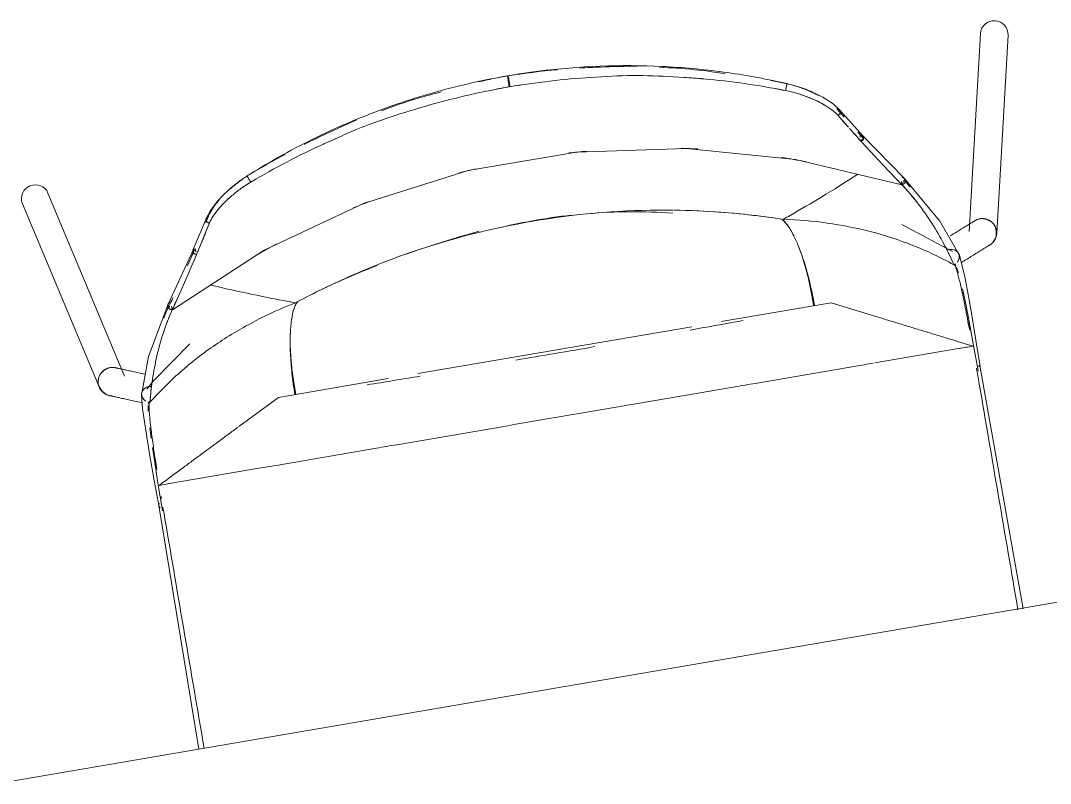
# Model space of a CAD drawing. Header units: millimetres. Extents: x 90978 to 295199, y -4084 to 97293.
# Drawn here: x 160456 to 161036, y 29618 to 30047 of the extents above; entities that cross this region are included whole.
import ezdxf

# ---------------------------------------------------------------- set-up
doc = ezdxf.new("R2010")
doc.units = ezdxf.units.MM
doc.header["$MEASUREMENT"] = 0
doc.layers.add('I-FURN', color=8, linetype='CONTINUOUS', lineweight=9)

msp = doc.modelspace()

# ---------------------------------------------------------------- linework, layer by layer
at = {"layer": 'I-FURN'}
for p, q in [((160996.43, 30040.05), (160990.03, 29928.56)), ((161005.6, 29927.67), (161012.01, 30039.16)), ((160730.34, 30016.08), (160730.32, 30016.19)), ((160730.39, 30015.78), (160730.34, 30016.08)), ((160730.48, 30015.29), (160730.39, 30015.78)), ((160730.78, 30016.27), (160730.79, 30016.16)), ((160730.79, 30016.16), (160730.85, 30015.85)), ((160730.85, 30015.85), (160730.93, 30015.37)), ((160730.59, 30014.65), (160730.48, 30015.29)), ((160730.71, 30013.91), (160730.59, 30014.65)), ((160730.85, 30013.12), (160730.71, 30013.91)), ((160730.99, 30012.33), (160730.85, 30013.12)), ((160730.93, 30015.37), (160731.04, 30014.73)), ((160731.11, 30011.59), (160730.99, 30012.33)), ((160731.04, 30014.73), (160731.16, 30013.99)), ((160731.22, 30010.95), (160731.11, 30011.59)), ((160731.16, 30013.99), (160731.3, 30013.2)), ((160731.31, 30010.46), (160731.22, 30010.95)), ((160731.3, 30013.2), (160731.43, 30012.4)), ((160731.36, 30010.16), (160731.31, 30010.46)), ((160731.38, 30010.05), (160731.36, 30010.16)), ((160731.43, 30012.4), (160731.56, 30011.66)), ((160731.56, 30011.66), (160731.67, 30011.03)), ((160731.67, 30011.03), (160731.75, 30010.54)), ((160731.75, 30010.54), (160731.8, 30010.23)), ((160887.13, 30009.4), (160887.23, 30009.88)), ((160887.23, 30009.88), (160887.33, 30010.36)), ((160887.33, 30010.36), (160887.42, 30010.81)), ((160887.42, 30010.81), (160887.5, 30011.2)), ((160887.5, 30011.2), (160887.56, 30011.51)), ((160887.56, 30011.51), (160887.61, 30011.72)), ((160887.61, 30011.72), (160887.63, 30011.82)), ((160892.93, 30010.41), (160898.11, 30008.64)), ((160886.81, 30007.9), (160886.83, 30008.01)), ((160886.83, 30008.01), (160886.88, 30008.24)), ((160886.88, 30008.24), (160886.95, 30008.55)), ((160886.95, 30008.55), (160887.03, 30008.95)), ((160887.03, 30008.95), (160887.13, 30009.4)), ((160898.11, 30008.64), (160903.16, 30006.52)), ((160903.16, 30006.52), (160907.75, 30004.17)), ((160907.75, 30004.17), (160913.56, 30000.39)), ((160913.56, 30000.39), (160917.48, 29996.71)), ((160915.59, 29997.78), (160919.68, 29993.2)), ((160920.61, 29989.09), (160916.21, 29994.07)), ((160917.37, 29996.84), (160930.4, 29982.33)), ((160929.56, 29979.1), (160925.32, 29983.81)), ((160927.64, 29984.36), (160928.97, 29982.9)), ((160928.78, 29983.1), (160928.87, 29981.62)), ((160928.97, 29982.9), (160930.56, 29981.17)), ((160929.97, 29982.78), (160929.62, 29982.99)), ((160930.24, 29982.48), (160929.97, 29982.78)), ((160930.11, 29982.65), (160953.55, 29958.56)), ((160930.43, 29982.11), (160930.24, 29982.48)), ((160930.34, 29980.85), (160930.48, 29981.27)), ((160930.51, 29981.7), (160930.43, 29982.11)), ((160830.96, 29975.42), (160769.23, 29973.29)), ((160892.36, 29969.23), (160830.96, 29975.42)), ((160928.98, 29979.74), (160929.4, 29979.89)), ((160929.4, 29979.89), (160929.78, 29980.14)), ((160941.63, 29965.96), (160929.56, 29979.1)), ((160929.78, 29980.14), (160930.1, 29980.47)), ((160930.1, 29980.47), (160930.34, 29980.85)), ((160769.23, 29973.29), (160708.34, 29962.87)), ((160952.3, 29954.83), (160892.36, 29969.23)), ((160952.3, 29954.83), (160941.63, 29965.96)), ((160583.87, 29959.84), (160583.93, 29959.75)), ((160583.93, 29959.75), (160584.04, 29959.57)), ((160584.04, 29959.57), (160584.2, 29959.29)), ((160584.2, 29959.29), (160584.41, 29958.95)), ((160584.41, 29958.95), (160584.64, 29958.56)), ((160584.64, 29958.56), (160584.9, 29958.14)), ((160584.9, 29958.14), (160585.15, 29957.72)), ((160708.34, 29962.87), (160649.42, 29944.35)), ((160952.28, 29954.96), (160953.82, 29958.22)), ((160953.55, 29958.55), (160973.64, 29934.54)), ((160953.82, 29958.22), (160954.05, 29957.8)), ((160954.05, 29957.8), (160954.17, 29957.34)), ((160575.04, 29953.36), (160570.99, 29949.67)), ((160579.35, 29956.75), (160575.04, 29953.36)), ((160585.15, 29957.72), (160585.39, 29957.33)), ((160585.39, 29957.33), (160585.6, 29956.98)), ((160585.6, 29956.98), (160585.77, 29956.71)), ((160585.77, 29956.71), (160585.89, 29956.51)), ((160952.04, 29956.75), (160952.28, 29954.96)), ((160952.04, 29956.75), (160952.28, 29954.96)), ((160952.09, 29956.72), (160952.28, 29954.96)), ((160952.28, 29954.96), (160952.09, 29956.72)), ((160952.75, 29955.07), (160952.28, 29954.96)), ((160953.19, 29955.28), (160952.75, 29955.07)), ((160953.57, 29955.58), (160953.19, 29955.28)), ((160954.08, 29956.39), (160953.88, 29955.95)), ((160954.18, 29956.86), (160954.08, 29956.39)), ((160954.17, 29957.34), (160954.18, 29956.86)), ((160514.99, 29847.27), (160471.87, 29950.28)), ((160570.99, 29949.67), (160567.44, 29945.93)), ((160457.48, 29944.26), (160500.6, 29841.25)), ((160563.22, 29940.44), (160560.75, 29935.66)), ((160567.44, 29945.93), (160563.22, 29940.44)), ((160649.42, 29944.35), (160593.57, 29918.1)), ((160560.77, 29935.73), (160553.45, 29918.04)), ((160560.72, 29935.59), (160560.68, 29935.2)), ((160560.68, 29935.2), (160560.74, 29934.81)), ((160562.18, 29937.33), (160560.72, 29933.75)), ((160560.88, 29935.94), (160560.72, 29935.59)), ((160560.74, 29934.81), (160560.92, 29934.43)), ((160561.14, 29936.23), (160560.88, 29935.94)), ((160561.48, 29936.45), (160561.14, 29936.23)), ((160561.88, 29936.57), (160561.48, 29936.45)), ((160993.21, 29934.62), (160993.1, 29934.55)), ((160993.18, 29934.6), (160993.27, 29934.66)), ((160993.29, 29934.67), (160993.21, 29934.62)), ((160993.27, 29934.66), (160993.33, 29934.69)), ((160993.34, 29934.7), (160993.29, 29934.67)), ((160993.33, 29934.69), (160993.36, 29934.71)), ((160993.36, 29934.71), (160993.34, 29934.7)), ((160993.36, 29934.71), (160993.64, 29934.88)), ((160993.36, 29934.71), (160993.36, 29934.71)), ((160993.64, 29934.88), (160993.92, 29935.03)), ((160993.92, 29935.03), (160994.21, 29935.17)), ((160994.21, 29935.17), (160994.5, 29935.3)), ((160994.5, 29935.3), (160994.8, 29935.41)), ((160994.8, 29935.41), (160995.1, 29935.52)), ((160995.1, 29935.52), (160995.41, 29935.61)), ((160995.41, 29935.61), (160995.72, 29935.69)), ((160995.72, 29935.69), (160996.03, 29935.76)), ((160996.03, 29935.76), (160996.34, 29935.81)), ((160996.34, 29935.81), (160996.66, 29935.86)), ((160996.66, 29935.86), (160996.98, 29935.89)), ((160996.98, 29935.89), (160997.3, 29935.9)), ((160997.3, 29935.9), (160997.62, 29935.91)), ((160997.62, 29935.91), (160997.94, 29935.9)), ((160997.94, 29935.9), (160998.26, 29935.88)), ((160998.26, 29935.88), (160998.58, 29935.84)), ((160998.58, 29935.84), (160998.89, 29935.8)), ((160998.89, 29935.8), (160999.21, 29935.74)), ((160999.21, 29935.74), (160999.52, 29935.67)), ((160999.52, 29935.67), (160999.83, 29935.58)), ((160999.83, 29935.58), (161000.13, 29935.49)), ((161000.13, 29935.49), (161000.43, 29935.38)), ((161000.43, 29935.38), (161000.73, 29935.26)), ((161000.73, 29935.26), (161001.02, 29935.12)), ((161001.02, 29935.12), (161001.31, 29934.98)), ((161001.31, 29934.98), (161001.59, 29934.82)), ((161001.59, 29934.82), (161001.86, 29934.66)), ((161001.86, 29934.66), (161002.13, 29934.48)), ((160555.21, 29915.04), (160562.82, 29933.59)), ((160560.92, 29934.43), (160561.2, 29934.1)), ((160561.2, 29934.1), (160561.55, 29933.84)), ((160561.55, 29933.84), (160561.96, 29933.66)), ((160561.96, 29933.66), (160562.4, 29933.58)), ((160562.4, 29933.58), (160562.84, 29933.6)), ((160980.69, 29917.4), (160952.31, 29932.66)), ((160973.64, 29934.54), (160984.16, 29916.3)), ((160983.88, 29928.85), (160983.17, 29928.42)), ((160984.56, 29929.28), (160983.88, 29928.85)), ((160985.23, 29929.69), (160984.56, 29929.28)), ((160985.87, 29930.09), (160985.23, 29929.69)), ((160986.5, 29930.47), (160985.87, 29930.09)), ((160987.1, 29930.85), (160986.5, 29930.47)), ((160987.68, 29931.21), (160987.1, 29930.85)), ((160988.24, 29931.55), (160987.68, 29931.21)), ((160988.77, 29931.88), (160988.24, 29931.55)), ((160989.28, 29932.19), (160988.77, 29931.88)), ((160989.76, 29932.49), (160989.28, 29932.19)), ((160990.21, 29932.77), (160989.76, 29932.49)), ((160990.63, 29933.03), (160990.21, 29932.77)), ((160991.03, 29933.27), (160990.63, 29933.03)), ((160991.4, 29933.5), (160991.03, 29933.27)), ((160991.73, 29933.71), (160991.4, 29933.5)), ((160992.04, 29933.9), (160991.73, 29933.71)), ((160992.31, 29934.07), (160992.04, 29933.9)), ((160992.56, 29934.22), (160992.31, 29934.07)), ((160992.77, 29934.35), (160992.56, 29934.22)), ((160992.95, 29934.46), (160992.77, 29934.35)), ((160993.1, 29934.55), (160992.95, 29934.46)), ((161002.13, 29934.48), (161002.39, 29934.29)), ((161002.39, 29934.29), (161002.64, 29934.1)), ((161002.64, 29934.1), (161002.88, 29933.89)), ((161002.88, 29933.89), (161003.12, 29933.67)), ((161003.12, 29933.67), (161003.34, 29933.44)), ((161003.34, 29933.44), (161003.56, 29933.21)), ((161003.56, 29933.21), (161003.76, 29932.96)), ((161003.76, 29932.96), (161003.96, 29932.71)), ((161003.96, 29932.71), (161004.15, 29932.45)), ((161004.15, 29932.45), (161004.33, 29932.19)), ((161004.33, 29932.19), (161004.37, 29932.11)), ((161004.37, 29932.11), (161004.53, 29931.84)), ((161004.53, 29931.84), (161004.69, 29931.56)), ((161004.69, 29931.56), (161004.83, 29931.27)), ((161004.83, 29931.27), (161004.95, 29930.97)), ((161004.95, 29930.97), (161005.07, 29930.68)), ((161005.07, 29930.68), (161005.18, 29930.37)), ((161005.18, 29930.37), (161005.27, 29930.07)), ((161005.27, 29930.07), (161005.35, 29929.76)), ((161005.35, 29929.76), (161005.42, 29929.45)), ((161005.42, 29929.45), (161005.47, 29929.13)), ((161005.47, 29929.13), (161005.51, 29928.81)), ((161005.51, 29928.81), (161005.54, 29928.49)), ((160980.21, 29926.59), (160979.43, 29926.11)), ((160980.97, 29927.06), (160980.21, 29926.59)), ((160981.72, 29927.52), (160980.97, 29927.06)), ((160982.45, 29927.97), (160981.72, 29927.52)), ((160983.17, 29928.42), (160982.45, 29927.97)), ((161003.95, 29923.09), (161003.75, 29922.84)), ((161004.14, 29923.35), (161003.95, 29923.09)), ((161004.32, 29923.61), (161004.14, 29923.35)), ((161004.48, 29923.89), (161004.32, 29923.61)), ((161004.64, 29924.17), (161004.48, 29923.89)), ((161004.78, 29924.45), (161004.64, 29924.17)), ((161004.91, 29924.74), (161004.78, 29924.45)), ((161005.03, 29925.04), (161004.91, 29924.74)), ((161005.14, 29925.34), (161005.03, 29925.04)), ((161005.24, 29925.65), (161005.14, 29925.34)), ((161005.32, 29925.96), (161005.24, 29925.65)), ((161005.4, 29926.27), (161005.32, 29925.96)), ((161005.46, 29926.58), (161005.4, 29926.27)), ((161005.5, 29926.9), (161005.46, 29926.58)), ((161005.54, 29927.22), (161005.5, 29926.9)), ((161005.54, 29928.49), (161005.56, 29928.18)), ((161005.56, 29927.54), (161005.54, 29927.22)), ((161005.56, 29928.18), (161005.57, 29927.86)), ((161005.57, 29927.86), (161005.56, 29927.54)), ((160553.51, 29918.2), (160539.41, 29887.68)), ((160593.57, 29918.1), (160541.84, 29884.58)), ((160554.5, 29918.82), (160550.61, 29909.75)), ((160553.33, 29917.44), (160553.38, 29917.85)), ((160553.38, 29917.85), (160553.54, 29918.22)), ((160553.44, 29917.99), (160553.39, 29917.59)), ((160553.6, 29918.37), (160553.44, 29917.99)), ((160553.54, 29918.22), (160553.8, 29918.54)), ((160553.86, 29918.68), (160553.6, 29918.37)), ((160554.55, 29918.93), (160555.02, 29917.27)), ((160555.08, 29917.45), (160554.61, 29919.07)), ((160977.56, 29918.06), (160979.03, 29918.55)), ((160979.03, 29918.55), (160980.52, 29918.6)), ((160980.52, 29918.6), (160981.89, 29918.25)), ((160981.89, 29918.25), (160983.03, 29917.58)), ((160983.03, 29917.58), (160983.5, 29917.16)), ((160995.14, 29917), (160995.73, 29917.37)), ((160995.73, 29917.37), (160996.3, 29917.72)), ((160996.3, 29917.72), (160996.85, 29918.06)), ((160996.85, 29918.06), (160997.37, 29918.38)), ((160997.37, 29918.38), (160997.87, 29918.69)), ((160997.87, 29918.69), (160998.34, 29918.98)), ((160998.34, 29918.98), (160998.78, 29919.25)), ((160998.78, 29919.25), (160999.19, 29919.51)), ((160999.19, 29919.51), (160999.58, 29919.75)), ((160999.58, 29919.75), (160999.93, 29919.97)), ((160999.93, 29919.97), (161000.26, 29920.17)), ((161000.26, 29920.17), (161000.55, 29920.35)), ((161000.55, 29920.35), (161000.82, 29920.51)), ((161000.82, 29920.51), (161001.05, 29920.66)), ((161001.05, 29920.66), (161001.25, 29920.78)), ((161001.25, 29920.78), (161001.42, 29920.88)), ((161001.42, 29920.88), (161001.55, 29920.97)), ((161001.55, 29920.97), (161001.66, 29921.03)), ((161001.62, 29921.01), (161001.59, 29920.99)), ((161001.7, 29921.06), (161001.62, 29921.01)), ((161001.66, 29921.03), (161001.73, 29921.08)), ((161001.75, 29921.09), (161001.7, 29921.06)), ((161001.73, 29921.08), (161001.76, 29921.1)), ((161001.77, 29921.1), (161001.75, 29921.09)), ((161001.76, 29921.1), (161001.77, 29921.1)), ((161001.84, 29921.15), (161001.77, 29921.1)), ((161002.11, 29921.32), (161001.84, 29921.15)), ((161002.37, 29921.51), (161002.11, 29921.32)), ((161002.62, 29921.71), (161002.37, 29921.51)), ((161002.87, 29921.92), (161002.62, 29921.71)), ((161003.1, 29922.13), (161002.87, 29921.92)), ((161003.33, 29922.36), (161003.1, 29922.13)), ((161003.55, 29922.59), (161003.33, 29922.36)), ((161003.75, 29922.84), (161003.55, 29922.59)), ((160548.19, 29898.63), (160555.21, 29915.04)), ((160553.56, 29916.64), (160553.39, 29917.03)), ((160553.45, 29917.17), (160553.62, 29916.78)), ((160553.83, 29916.29), (160553.56, 29916.64)), ((160553.62, 29916.78), (160553.89, 29916.43)), ((160554.18, 29916), (160553.83, 29916.29)), ((160553.89, 29916.43), (160554.24, 29916.14)), ((160554.59, 29915.8), (160554.18, 29916)), ((160554.24, 29916.14), (160554.65, 29915.94)), ((160555.03, 29915.7), (160554.59, 29915.8)), ((160554.65, 29915.94), (160555.09, 29915.84)), ((160555.48, 29915.69), (160555.03, 29915.7)), ((160555.09, 29915.84), (160555.54, 29915.83)), ((160983.5, 29917.16), (160983.9, 29916.69)), ((160983.86, 29916.81), (160984.37, 29915.77)), ((160983.9, 29916.69), (160984.43, 29915.79)), ((160984.5, 29913.47), (160984.11, 29912.35)), ((160984.43, 29915.79), (160986.59, 29907.89)), ((160984.58, 29914.63), (160984.5, 29913.47)), ((160985.76, 29911.21), (160986.56, 29911.7)), ((160986.56, 29911.7), (160987.35, 29912.19)), ((160987.35, 29912.19), (160988.13, 29912.67)), ((160988.13, 29912.67), (160988.9, 29913.15)), ((160988.9, 29913.15), (160989.66, 29913.62)), ((160989.66, 29913.62), (160990.4, 29914.08)), ((160990.4, 29914.08), (160991.13, 29914.53)), ((160991.13, 29914.53), (160991.85, 29914.97)), ((160991.85, 29914.97), (160992.54, 29915.4)), ((160992.54, 29915.4), (160993.22, 29915.82)), ((160993.22, 29915.82), (160993.88, 29916.23)), ((160993.88, 29916.23), (160994.52, 29916.62)), ((160994.52, 29916.62), (160995.14, 29917)), ((160981.99, 29910.15), (160982.57, 29909.45)), ((160983.04, 29908.51), (160984.07, 29905.55)), ((160986.59, 29907.89), (160987.6, 29903.05)), ((160987.6, 29903.05), (160989.67, 29892.16)), ((160541.84, 29884.58), (160548.19, 29898.63)), ((160986.35, 29896.47), (160987.98, 29888.71)), ((160541.83, 29890.35), (160541, 29888.62)), ((160850.66, 29877.94), (160912.46, 29888.51)), ((160912.46, 29888.51), (160938.97, 29880.4)), ((160987.98, 29888.71), (160990.22, 29877.1)), ((160989.67, 29892.16), (160991.34, 29882.75)), ((160539.42, 29887.68), (160528.45, 29858.35)), ((160539.2, 29886.81), (160539.27, 29887.28)), ((160539.23, 29886.33), (160539.2, 29886.81)), ((160539.38, 29885.87), (160539.23, 29886.33)), ((160539.27, 29887.28), (160540.5, 29886.03)), ((160539.63, 29885.46), (160539.38, 29885.87)), ((160539.97, 29885.12), (160539.63, 29885.46)), ((160540.38, 29884.87), (160539.97, 29885.12)), ((160540.84, 29884.71), (160540.38, 29884.87)), ((160541.33, 29884.66), (160540.84, 29884.71)), ((160541.81, 29884.72), (160541.33, 29884.66)), ((160541.81, 29884.72), (160541.4, 29886.44)), ((160541.4, 29886.44), (160541.81, 29884.71)), ((160541.81, 29884.71), (160541.44, 29886.49)), ((160541.81, 29884.71), (160541.44, 29886.49)), ((160991.34, 29882.75), (160993.88, 29867.57)), ((160989.44, 29877.85), (160990.43, 29873.05)), ((160990.22, 29877.1), (160992.54, 29864.47)), ((160756.96, 29861.9), (160833.99, 29875.08)), ((160551.66, 29865.5), (160530.98, 29844.41)), ((160993.88, 29867.57), (160996.3, 29852.61)), ((160679.93, 29848.72), (160756.96, 29861.9)), ((160985.01, 29862.92), (160937.03, 29854.71)), ((160992.54, 29864.47), (160994.9, 29851.29)), ((160528.45, 29858.35), (160524.6, 29837.65)), ((160500.91, 29847.66), (160501.05, 29847.94)), ((160501.05, 29847.94), (160501.21, 29848.22)), ((160501.21, 29848.22), (160501.38, 29848.49)), ((160501.38, 29848.49), (160501.56, 29848.76)), ((160501.56, 29848.76), (160501.75, 29849.01)), ((160501.75, 29849.01), (160501.95, 29849.26)), ((160501.95, 29849.26), (160502.16, 29849.51)), ((160502.16, 29849.51), (160502.38, 29849.74)), ((160502.38, 29849.74), (160502.6, 29849.96)), ((160502.6, 29849.96), (160502.84, 29850.18)), ((160502.84, 29850.18), (160503.09, 29850.38)), ((160503.09, 29850.38), (160503.34, 29850.58)), ((160503.34, 29850.58), (160503.6, 29850.76)), ((160503.6, 29850.76), (160503.87, 29850.94)), ((160503.87, 29850.94), (160504.14, 29851.1)), ((160504.14, 29851.1), (160504.43, 29851.25)), ((160504.43, 29851.25), (160504.71, 29851.4)), ((160504.71, 29851.4), (160505.01, 29851.52)), ((160505.01, 29851.52), (160505.3, 29851.64)), ((160505.3, 29851.64), (160505.61, 29851.75)), ((160505.61, 29851.75), (160505.91, 29851.84)), ((160505.91, 29851.84), (160506.22, 29851.92)), ((160506.22, 29851.92), (160506.53, 29851.99)), ((160506.53, 29851.99), (160506.85, 29852.05)), ((160506.85, 29852.05), (160507.17, 29852.09)), ((160507.17, 29852.09), (160507.48, 29852.12)), ((160507.48, 29852.12), (160507.8, 29852.14)), ((160507.8, 29852.14), (160508.12, 29852.14)), ((160508.12, 29852.14), (160508.44, 29852.14)), ((160508.44, 29852.14), (160508.76, 29852.12)), ((160508.76, 29852.12), (160509.08, 29852.08)), ((160509.08, 29852.08), (160509.4, 29852.04)), ((160509.4, 29852.04), (160509.71, 29851.98)), ((160509.71, 29851.98), (160509.8, 29851.96)), ((160509.85, 29851.95), (160509.8, 29851.96)), ((160509.8, 29851.96), (160509.8, 29851.96)), ((160509.8, 29851.96), (160509.82, 29851.96)), ((160509.82, 29851.96), (160509.87, 29851.94)), ((160509.93, 29851.93), (160509.85, 29851.95)), ((160509.87, 29851.94), (160509.97, 29851.92)), ((160510.05, 29851.91), (160509.93, 29851.93)), ((160509.97, 29851.92), (160510.01, 29851.91)), ((160510.2, 29851.87), (160510.05, 29851.91)), ((160510.4, 29851.83), (160510.2, 29851.87)), ((160510.63, 29851.78), (160510.4, 29851.83)), ((160510.89, 29851.72), (160510.63, 29851.78)), ((160511.19, 29851.66), (160510.89, 29851.72)), ((160511.53, 29851.58), (160511.19, 29851.66)), ((160511.91, 29851.5), (160511.53, 29851.58)), ((160512.31, 29851.41), (160511.91, 29851.5)), ((160512.76, 29851.32), (160512.31, 29851.41)), ((160513.23, 29851.21), (160512.76, 29851.32)), ((160513.74, 29851.1), (160513.23, 29851.21)), ((160514.28, 29850.98), (160513.74, 29851.1)), ((160514.85, 29850.86), (160514.28, 29850.98)), ((160515.45, 29850.73), (160514.85, 29850.86)), ((160516.08, 29850.59), (160515.45, 29850.73)), ((160516.73, 29850.45), (160516.08, 29850.59)), ((160517.42, 29850.3), (160516.73, 29850.45)), ((160518.13, 29850.15), (160517.42, 29850.3)), ((160518.86, 29849.99), (160518.13, 29850.15)), ((160519.62, 29849.82), (160518.86, 29849.99)), ((160520.4, 29849.65), (160519.62, 29849.82)), ((160521.2, 29849.48), (160520.4, 29849.65)), ((160522.02, 29849.3), (160521.2, 29849.48)), ((160522.85, 29849.12), (160522.02, 29849.3)), ((160523.71, 29848.93), (160522.85, 29849.12)), ((160524.58, 29848.74), (160523.71, 29848.93)), ((160525.47, 29848.55), (160524.58, 29848.74)), ((160526.23, 29848.38), (160525.47, 29848.55)), ((160926.35, 29852.88), (160869.74, 29843.19)), ((160994.73, 29852.66), (160995.27, 29852.79)), ((160994.9, 29851.29), (160995.17, 29850.08)), ((160995.27, 29852.79), (160995.7, 29852.91)), ((160996, 29853.22), (160995.7, 29853.23)), ((160995.7, 29852.91), (160996.01, 29853.02)), ((160996.16, 29853.19), (160996, 29853.22)), ((160996.16, 29853.12), (160996.16, 29853.19)), ((160996.18, 29853.16), (161020.47, 29716.31)), ((160500.09, 29844.17), (160500.1, 29844.49)), ((160500.1, 29843.85), (160500.09, 29844.17)), ((160500.1, 29844.49), (160500.12, 29844.81)), ((160500.12, 29843.53), (160500.1, 29843.85)), ((160500.12, 29844.81), (160500.16, 29845.13)), ((160500.15, 29843.22), (160500.12, 29843.53)), ((160500.19, 29842.9), (160500.15, 29843.22)), ((160500.16, 29845.13), (160500.2, 29845.45)), ((160500.25, 29842.58), (160500.19, 29842.9)), ((160500.2, 29845.45), (160500.26, 29845.76)), ((160500.32, 29842.27), (160500.25, 29842.58)), ((160500.26, 29845.76), (160500.28, 29845.85)), ((160500.28, 29845.85), (160500.35, 29846.16)), ((160500.4, 29841.96), (160500.32, 29842.27)), ((160500.35, 29846.16), (160500.44, 29846.47)), ((160500.49, 29841.66), (160500.4, 29841.96)), ((160500.44, 29846.47), (160500.54, 29846.77)), ((160500.54, 29846.77), (160500.65, 29847.07)), ((160500.65, 29847.07), (160500.77, 29847.37)), ((160500.77, 29847.37), (160500.91, 29847.66)), ((160530.98, 29844.41), (160527.51, 29839.86)), ((160601.46, 29835.29), (160663.25, 29845.86)), ((160500.6, 29841.35), (160500.49, 29841.66)), ((160500.71, 29841.06), (160500.6, 29841.35)), ((160500.84, 29840.76), (160500.71, 29841.06)), ((160500.98, 29840.48), (160500.84, 29840.76)), ((160501.14, 29840.2), (160500.98, 29840.48)), ((160501.3, 29839.92), (160501.14, 29840.2)), ((160501.48, 29839.65), (160501.3, 29839.92)), ((160501.66, 29839.39), (160501.48, 29839.65)), ((160501.86, 29839.14), (160501.66, 29839.39)), ((160502.06, 29838.89), (160501.86, 29839.14)), ((160502.28, 29838.65), (160502.06, 29838.89)), ((160502.5, 29838.43), (160502.28, 29838.65)), ((160502.73, 29838.21), (160502.5, 29838.43)), ((160502.97, 29838), (160502.73, 29838.21)), ((160503.22, 29837.8), (160502.97, 29838)), ((160503.48, 29837.61), (160503.22, 29837.8)), ((160503.75, 29837.43), (160503.48, 29837.61)), ((160504.02, 29837.26), (160503.75, 29837.43)), ((160504.3, 29837.1), (160504.02, 29837.26)), ((160504.58, 29836.96), (160504.3, 29837.1)), ((160504.87, 29836.82), (160504.58, 29836.96)), ((160505.17, 29836.7), (160504.87, 29836.82)), ((160505.47, 29836.59), (160505.17, 29836.7)), ((160505.77, 29836.49), (160505.47, 29836.59)), ((160506.08, 29836.4), (160505.77, 29836.49)), ((160506.39, 29836.33), (160506.08, 29836.4)), ((160506.43, 29836.32), (160506.39, 29836.33)), ((160506.39, 29836.33), (160506.39, 29836.33)), ((160506.39, 29836.33), (160506.41, 29836.32)), ((160506.41, 29836.32), (160506.47, 29836.31)), ((160506.5, 29836.31), (160506.43, 29836.32)), ((160506.47, 29836.31), (160506.56, 29836.29)), ((160506.6, 29836.28), (160506.5, 29836.31)), ((160506.56, 29836.29), (160506.69, 29836.26)), ((160506.69, 29836.26), (160506.86, 29836.23)), ((160506.86, 29836.23), (160507.07, 29836.18)), ((160507.07, 29836.18), (160507.31, 29836.13)), ((160507.31, 29836.13), (160507.59, 29836.07)), ((160524.72, 29838.11), (160524.51, 29837.08)), ((160524.51, 29837.08), (160525.1, 29828.91)), ((160524.57, 29837.09), (160524.71, 29838.24)), ((160524.75, 29835.94), (160524.57, 29837.09)), ((160524.93, 29838.68), (160524.72, 29838.11)), ((160525.23, 29839.24), (160524.93, 29838.68)), ((160526.09, 29840.25), (160525.23, 29839.24)), ((160527.27, 29841.04), (160526.09, 29840.25)), ((160528.68, 29841.48), (160527.27, 29841.04)), ((160530.24, 29841.51), (160528.68, 29841.48)), ((160858.51, 29841.27), (160799.17, 29831.11)), ((160507.59, 29836.07), (160507.91, 29836)), ((160507.91, 29836), (160508.26, 29835.92)), ((160508.26, 29835.92), (160508.65, 29835.84)), ((160508.65, 29835.84), (160509.07, 29835.74)), ((160509.07, 29835.74), (160509.52, 29835.65)), ((160509.52, 29835.65), (160510.01, 29835.54)), ((160510.01, 29835.54), (160510.53, 29835.43)), ((160510.53, 29835.43), (160511.08, 29835.31)), ((160511.08, 29835.31), (160511.66, 29835.18)), ((160511.66, 29835.18), (160512.27, 29835.05)), ((160512.27, 29835.05), (160512.91, 29834.91)), ((160512.91, 29834.91), (160513.58, 29834.76)), ((160513.58, 29834.76), (160514.27, 29834.61)), ((160514.27, 29834.61), (160514.99, 29834.45)), ((160514.99, 29834.45), (160515.73, 29834.29)), ((160515.73, 29834.29), (160516.5, 29834.13)), ((160516.5, 29834.13), (160517.28, 29833.96)), ((160517.28, 29833.96), (160518.09, 29833.78)), ((160518.09, 29833.78), (160518.92, 29833.6)), ((160518.92, 29833.6), (160519.76, 29833.42)), ((160519.76, 29833.42), (160520.62, 29833.23)), ((160520.62, 29833.23), (160521.5, 29833.04)), ((160521.5, 29833.04), (160522.39, 29832.84)), ((160522.39, 29832.84), (160523.29, 29832.65)), ((160523.29, 29832.65), (160524.21, 29832.45)), ((160524.21, 29832.45), (160525.13, 29832.25)), ((160525.22, 29834.87), (160524.75, 29835.94)), ((160525.96, 29833.94), (160525.22, 29834.87)), ((160528.26, 29827.55), (160528.25, 29830.68)), ((160528.37, 29831.72), (160528.69, 29832.58)), ((160579.16, 29818.83), (160601.46, 29835.29)), ((160525.1, 29828.91), (160525.76, 29824.01)), ((160792.67, 29830), (160734, 29819.96)), ((160525.76, 29824.01), (160527.42, 29813.06)), ((160727.31, 29818.82), (160668.08, 29808.68)), ((160527.42, 29813.06), (160528.98, 29803.62)), ((160529.91, 29812.23), (160529.13, 29818.19)), ((160531.91, 29798.67), (160530.62, 29807.2)), ((160528.98, 29803.62), (160531.63, 29788.47)), ((160656.75, 29806.74), (160600.23, 29797.07)), ((160533.93, 29785.97), (160531.91, 29798.67)), ((160532.42, 29799.5), (160532.4, 29799.64)), ((160533.07, 29794.78), (160532.42, 29799.5)), ((160590.47, 29795.4), (160541.33, 29786.99)), ((160531.63, 29788.47), (160534.33, 29773.55)), ((160536.09, 29772.77), (160533.93, 29785.97)), ((160534.01, 29775.52), (160556.78, 29637.37)), ((160534.02, 29775.55), (160534.04, 29775.49)), ((160534.45, 29775.75), (160534.16, 29775.64)), ((160534.22, 29775.45), (160534.55, 29775.45)), ((160536.23, 29771.55), (160536.09, 29772.77)), ((161178.04, 29743.79), (160443.7, 29618.12))]:
    msp.add_line(p, q, dxfattribs=at)
for centre, major_axis, ratio, start_param, end_param in [((161004.22, 30039.61), (-7.79, 0.45), 0.972413, 4.712389, 6.283185), ((161004.22, 30039.61), (-7.79, 0.45), 0.972413, 3.141593, 4.712389), ((160464.68, 29947.27), (7.2, 3.01), 0.972413, 1.570796, 3.141593), ((160464.68, 29947.27), (7.2, 3.01), 0.972413, 0, 1.570796), ((160997.81, 29928.12), (-7.79, 0.45), 0.972413, 2.617994, 4.712389), ((160997.38, 29927.79), (-4.21, 6.81), 0.991026, 5.235988, 5.472216), ((160997.38, 29927.79), (-4.21, 6.81), 0.991026, 3.98724, 4.45059), ((160997.38, 29927.79), (-4.21, 6.81), 0.991026, 3.141593, 3.665191), ((160507.79, 29844.26), (7.2, 3.01), 0.972413, 1.570796, 3.665191), ((160508.31, 29844.1), (1.7, 7.82), 0.991026, 2.094395, 3.295672)]:
    msp.add_ellipse(centre, major_axis=major_axis, ratio=ratio, start_param=start_param, end_param=end_param, dxfattribs=at)
for points, knots in [([(160886.08, 30012.19), (160874.73, 30014.73), (160851.92, 30018.82), (160805.66, 30023.05), (160756.23, 30021.14), (160704.82, 30011.76), (160663.07, 29999.33), (160622.89, 29982.45), (160597.53, 29968.41), (160585.21, 29960.7)], [0, 0, 0, 0, 0.111111, 0.222222, 0.444444, 0.583333, 0.722222, 0.861111, 1, 1, 1, 1]), ([(160771.01, 30020.62), (160774.96, 30020.86), (160785.78, 30021.31), (160796.63, 30021.63), (160803.51, 30021.64)], [0.2583607, 0.2583607, 0.2583607, 0.2583607, 0.3333333, 0.4634886, 0.4634886, 0.4634886, 0.4634886]), ([(160815.84, 30021), (160822.43, 30020.71), (160834.86, 30020.02), (160847.14, 30018.29), (160852.9, 30017.38)], [0.5416307, 0.5416307, 0.5416307, 0.5416307, 0.6666667, 0.7774661, 0.7774661, 0.7774661, 0.7774661]), ([(160840.84, 30014.5), (160838.97, 30014.66), (160835.24, 30014.96), (160831.5, 30015.25), (160829.64, 30015.38)], [0.29718056, 0.29718056, 0.29718056, 0.29718056, 0.33333333, 0.36907718, 0.36907718, 0.36907718, 0.36907718]), ([(160905.35, 30005.14), (160904.93, 30005.36), (160903.66, 30006.01), (160901.44, 30007.08), (160898.61, 30008.29), (160895.64, 30009.42), (160891.52, 30010.82), (160888.27, 30011.68), (160886.08, 30012.19)], [0.4578685, 0.4578685, 0.4578685, 0.4578685, 0.5, 0.5833333, 0.6666667, 0.75, 0.8333333, 1, 1, 1, 1]), ([(160887.59, 30011.83), (160887.59, 30011.81), (160887.57, 30011.73), (160887.53, 30011.51), (160887.47, 30011.2), (160887.37, 30010.67), (160887.21, 30009.87), (160887.05, 30009.07), (160886.94, 30008.53), (160886.88, 30008.22), (160886.83, 30008), (160886.81, 30007.92), (160886.81, 30007.9)], [-1, -1, -1, -1, -0.916667, -0.833333, -0.75, -0.666667, -0.5, -0.333333, -0.25, -0.166667, -0.083333, 0, 0, 0, 0]), ([(160905.49, 30005.28), (160903.9, 30006.13), (160900.39, 30007.81), (160894.32, 30010.08), (160889.89, 30011.28), (160887.63, 30011.82)], [-0.4938391, -0.4938391, -0.4938391, -0.4938391, -0.3333333, -0.1666667, 0, 0, 0, 0]), ([(160659.48, 29996.6), (160666.11, 29999.06), (160677.16, 30003.02), (160688.48, 30006.02), (160692.98, 30007.14)], [-0.4674161, -0.4674161, -0.4674161, -0.4674161, -0.3333333, -0.245436, -0.245436, -0.245436, -0.245436]), ([(160886.81, 30007.91), (160889, 30007.46), (160892.24, 30006.68), (160896.37, 30005.37), (160899.33, 30004.29), (160902.15, 30003.14), (160904.81, 30001.92), (160907.28, 30000.64), (160910.31, 29998.9), (160913.56, 29996.66), (160915.46, 29994.93), (160916.21, 29994.07)], [0, 0, 0, 0, 0.166667, 0.25, 0.333333, 0.416667, 0.5, 0.583333, 0.666667, 0.833333, 1, 1, 1, 1]), ([(160886.81, 30007.9), (160889, 30007.45), (160893.35, 30006.41), (160897.32, 30005.02), (160899.3, 30004.28)], [-0.9999547, -0.9999547, -0.9999547, -0.9999547, -0.8333333, -0.6666667, -0.6666667, -0.6666667, -0.6666667]), ([(160916.14, 29994.13), (160916.42, 29994.18), (160916.84, 29994.37), (160917.28, 29994.78), (160917.53, 29995.15), (160917.68, 29995.56), (160917.72, 29995.98), (160917.68, 29996.24), (160917.64, 29996.37)], [-1, -1, -1, -1, -0.8333333, -0.75, -0.6666667, -0.5833333, -0.5, -0.4166667, -0.4166667, -0.4166667, -0.4166667]), ([(160917.7, 29996.29), (160917.74, 29996.17), (160917.81, 29995.77), (160917.67, 29995.2), (160917.34, 29994.71), (160917.01, 29994.4), (160916.62, 29994.18), (160916.33, 29994.09), (160916.19, 29994.07)], [-0.5833333, -0.5833333, -0.5833333, -0.5833333, -0.5, -0.3333333, -0.25, -0.1666667, -0.0833333, 0, 0, 0, 0]), ([(160615.9, 29977.64), (160620.67, 29980.04), (160630.46, 29984.66), (160640.35, 29989.17), (160645.4, 29991.35)], [-0.7681843, -0.7681843, -0.7681843, -0.7681843, -0.6666667, -0.5624253, -0.5624253, -0.5624253, -0.5624253]), ([(160637.39, 29982.44), (160635.68, 29981.71), (160632.23, 29980.25), (160628.84, 29978.66), (160627.14, 29977.85)], [-0.36909277, -0.36909277, -0.36909277, -0.36909277, -0.33333333, -0.29717322, -0.29717322, -0.29717322, -0.29717322]), ([(160930.76, 29980.96), (160930.73, 29980.82), (160930.64, 29980.53), (160930.4, 29980.14), (160929.97, 29979.71), (160929.55, 29979.5), (160929.27, 29979.43)], [-0.4166667, -0.4166667, -0.4166667, -0.4166667, -0.3333333, -0.25, -0.1666667, 0, 0, 0, 0]), ([(160585.21, 29960.7), (160583.32, 29959.49), (160580.54, 29957.6), (160577.12, 29954.92), (160575.5, 29953.54), (160574.72, 29952.85)], [0, 0, 0, 0, 0.1666667, 0.25, 0.3333333, 0.3333333, 0.3333333, 0.3333333]), ([(160585.89, 29956.51), (160585.86, 29956.56), (160585.78, 29956.69), (160585.62, 29956.97), (160585.34, 29957.43), (160584.92, 29958.14), (160584.5, 29958.84), (160584.23, 29959.3), (160584.01, 29959.67), (160583.92, 29959.83), (160583.91, 29959.86)], [-0.9166667, -0.9166667, -0.9166667, -0.9166667, -0.8333333, -0.75, -0.6666667, -0.5, -0.3333333, -0.25, -0.1666667, 0, 0, 0, 0]), ([(160927.4, 29960.8), (160920.6, 29956.43), (160907.97, 29948.52), (160895.26, 29941.07), (160889.4, 29937.68)], [-0.9812423, -0.9812423, -0.9812423, -0.9812423, -0.5, -0.0894127, -0.0894127, -0.0894127, -0.0894127]), ([(160953.82, 29958.22), (160953.7, 29958.41), (160953.39, 29958.74), (160952.84, 29959.01), (160952.46, 29959.07), (160952.3, 29959.08)], [-1, -1, -1, -1, -0.7, -0.4, -0.2, -0.2, -0.2, -0.2]), ([(160567.38, 29940.78), (160567.92, 29941.44), (160569.06, 29942.76), (160570.97, 29944.79), (160573.06, 29946.82), (160575.34, 29948.85), (160577.78, 29950.85), (160580.02, 29952.56), (160581.5, 29953.55), (160582.07, 29953.92)], [0.3333333, 0.3333333, 0.3333333, 0.3333333, 0.4166667, 0.5, 0.5833333, 0.6666667, 0.75, 0.8333333, 0.8844325, 0.8844325, 0.8844325, 0.8844325]), ([(160567.4, 29940.78), (160569.54, 29943.39), (160573.58, 29947.54), (160580.3, 29952.83), (160584.04, 29955.26), (160585.94, 29956.41)], [0.3335435, 0.3335435, 0.3335435, 0.3335435, 0.6666667, 0.8333333, 0.9998648, 0.9998648, 0.9998648, 0.9998648]), ([(160952.28, 29954.96), (160955.44, 29951.58), (160961.43, 29944.6), (160966.6, 29937.09), (160969.1, 29933.26)], [-0.999957, -0.999957, -0.999957, -0.999957, -0.75, -0.5, -0.5, -0.5, -0.5]), ([(160568.24, 29946.37), (160567.72, 29945.77), (160566.66, 29944.51), (160565.23, 29942.63), (160563.53, 29940.11), (160562.6, 29938.4), (160562.18, 29937.33)], [0.594049, 0.594049, 0.594049, 0.594049, 0.6666667, 0.75, 0.8333333, 1, 1, 1, 1]), ([(160567.99, 29946.36), (160567.16, 29945.41), (160565.83, 29943.81), (160564.97, 29942.41), (160564.67, 29941.87)], [0.5492901, 0.5492901, 0.5492901, 0.5492901, 0.6666667, 0.7441692, 0.7441692, 0.7441692, 0.7441692]), ([(160981.47, 29909.95), (160979.8, 29913.85), (160976.07, 29921.61), (160969.29, 29933.34), (160962.88, 29942.49), (160958.73, 29947.61), (160957.44, 29949.15)], [-1, -1, -1, -1, -0.75, -0.5, -0.25, -0.1405219, -0.1405219, -0.1405219, -0.1405219]), ([(160562.82, 29933.59), (160563.24, 29934.66), (160564.46, 29936.92), (160566.31, 29939.47), (160567.38, 29940.78)], [0, 0, 0, 0, 0.1666667, 0.3331097, 0.3331097, 0.3331097, 0.3331097]), ([(160823.44, 29940.65), (160820.64, 29940.69), (160794.21, 29940.75), (160744.23, 29936.33), (160686.86, 29921.64), (160642.83, 29904.44), (160621.62, 29894.12), (160611.2, 29888.52)], [0.2203014, 0.2203014, 0.2203014, 0.2203014, 0.25, 0.5, 0.75, 0.875, 1, 1, 1, 1]), ([(160885.57, 29935.47), (160873.89, 29937.29), (160853.39, 29939.64), (160832.74, 29940.53), (160823.88, 29940.65)], [0, 0, 0, 0, 0.125, 0.21875, 0.21875, 0.21875, 0.21875]), ([(160562.84, 29933.6), (160562.7, 29933.57), (160562.4, 29933.56), (160561.96, 29933.64), (160561.54, 29933.82), (160561.07, 29934.18), (160560.67, 29934.79), (160560.65, 29935.47), (160560.86, 29935.94), (160561.12, 29936.24), (160561.47, 29936.45), (160561.74, 29936.54), (160561.88, 29936.56)], [-1, -1, -1, -1, -0.916667, -0.833333, -0.75, -0.666667, -0.5, -0.333333, -0.25, -0.166667, -0.083333, 0, 0, 0, 0]), ([(160884.11, 29935.75), (160885.05, 29935.25), (160886.51, 29934.01), (160888.02, 29932.03), (160888.54, 29931.28)], [0, 0, 0, 0, 0.1428571, 0.2159417, 0.2159417, 0.2159417, 0.2159417]), ([(160885.69, 29934.88), (160886.27, 29934.29), (160888, 29932.29), (160890, 29929.05), (160891.39, 29926.33), (160891.59, 29925.93)], [-0.9192182, -0.9192182, -0.9192182, -0.9192182, -0.8333333, -0.6666667, -0.6382885, -0.6382885, -0.6382885, -0.6382885]), ([(160555.48, 29915.69), (160556.66, 29918.51), (160559.07, 29924.32), (160561.57, 29930.44), (160562.83, 29933.59)], [0, 0, 0, 0, 0.5, 0.9996411, 0.9996411, 0.9996411, 0.9996411]), ([(160969.11, 29933.26), (160971.55, 29929.43), (160974.84, 29923.89), (160977.5, 29918.36), (160978.27, 29916.73)], [-0.4999801, -0.4999801, -0.4999801, -0.4999801, -0.25, -0.1451812, -0.1451812, -0.1451812, -0.1451812]), ([(160668.11, 29914.11), (160675.34, 29916.75), (160690.64, 29921.74), (160706.18, 29926.5), (160714.36, 29928.74)], [-0.7823925, -0.7823925, -0.7823925, -0.7823925, -0.7, -0.609839, -0.609839, -0.609839, -0.609839]), ([(160891.69, 29925.71), (160892.64, 29923.78), (160894.74, 29918.94), (160897.86, 29909.89), (160900.83, 29898.78), (160902.44, 29890.97), (160903.17, 29886.92)], [-0.6332353, -0.6332353, -0.6332353, -0.6332353, -0.5, -0.3333333, -0.1666667, 0, 0, 0, 0]), ([(160600.69, 29921.75), (160597.76, 29920.17), (160593.56, 29917.9), (160589.45, 29915.48), (160588.21, 29914.73)], [-0.11702564, -0.11702564, -0.11702564, -0.11702564, -0.09090909, -0.07954338, -0.07954338, -0.07954338, -0.07954338]), ([(160896.59, 29913.24), (160897.09, 29911.65), (160898.26, 29907.74), (160899.62, 29902.36), (160900.73, 29897.3), (160901.65, 29892.59), (160902.21, 29889.07), (160902.55, 29886.83)], [0.6008801, 0.6008801, 0.6008801, 0.6008801, 0.6785714, 0.7857143, 0.8392857, 0.8928571, 0.9851475, 0.9851475, 0.9851475, 0.9851475]), ([(160983.42, 29911.32), (160983.55, 29911.47), (160983.97, 29912.03), (160984.46, 29913.1), (160984.59, 29914.45), (160984.41, 29915.3), (160984.28, 29915.66)], [-0.8461538, -0.8461538, -0.8461538, -0.8461538, -0.8076923, -0.7115385, -0.6153846, -0.5384615, -0.5384615, -0.5384615, -0.5384615]), ([(160990.2, 29874.25), (160989.87, 29876.05), (160989.19, 29879.57), (160988.18, 29884.72), (160987.21, 29889.51), (160986.27, 29893.97), (160985.38, 29898.01), (160984.56, 29901.49), (160983.8, 29904.47), (160983.14, 29906.8), (160982.57, 29908.52), (160982.01, 29909.87), (160981.74, 29910), (160981.6, 29909.98)], [0.25, 0.25, 0.25, 0.25, 0.3125, 0.375, 0.4375, 0.5, 0.5625, 0.625, 0.6875, 0.75, 0.8125, 0.875, 0.9696726, 0.9696726, 0.9696726, 0.9696726]), ([(160606.86, 29889.31), (160600.21, 29890.54), (160585.74, 29893.39), (160571.2, 29896.64), (160563.33, 29898.5)], [-0.9105873, -0.9105873, -0.9105873, -0.9105873, -0.5, -0.0187537, -0.0187537, -0.0187537, -0.0187537]), ([(160541.81, 29884.71), (160541.63, 29884.68), (160541.25, 29884.67), (160540.7, 29884.78), (160540.19, 29885.03), (160539.62, 29885.52), (160539.16, 29886.35), (160539.21, 29887.27), (160539.52, 29887.91), (160540, 29888.44), (160540.51, 29888.68), (160540.87, 29888.74)], [-1, -1, -1, -1, -0.916667, -0.833333, -0.75, -0.666667, -0.5, -0.333333, -0.25, -0.166667, 0, 0, 0, 0]), ([(160540.86, 29888.73), (160540.4, 29888.65), (160539.83, 29888.33), (160539.41, 29887.71), (160539.3, 29887.43), (160539.27, 29887.28)], [-1, -1, -1, -1, -0.4, -0.2, 0, 0, 0, 0]), ([(160610.75, 29836.88), (160610.09, 29840.94), (160609.01, 29848.83), (160608.12, 29860.3), (160608.04, 29870.55), (160608.75, 29879.16), (160610.1, 29885.33), (160611.3, 29888.07), (160611.91, 29889.06)], [-1, -1, -1, -1, -0.8333333, -0.6666667, -0.5, -0.3333333, -0.1666667, -0.0332351, -0.0332351, -0.0332351, -0.0332351]), ([(160612.48, 29889.27), (160611.94, 29888.67), (160610.96, 29887.15), (160610.15, 29884.9), (160609.8, 29883.6), (160609.79, 29883.58)], [-1, -1, -1, -1, -0.8928571, -0.7857143, -0.7840531, -0.7840531, -0.7840531, -0.7840531]), ([(160533.16, 29858.66), (160534.19, 29863.08), (160536.65, 29871.91), (160539.95, 29880.48), (160541.81, 29884.71)], [0.5, 0.5, 0.5, 0.5, 0.75, 0.9999649, 0.9999649, 0.9999649, 0.9999649]), ([(160529.25, 29832.56), (160529.53, 29836.79), (160530.46, 29845.36), (160532.96, 29858.67), (160536.09, 29869.87), (160538.48, 29876.51), (160539.37, 29878.82)], [0, 0, 0, 0, 0.25, 0.5, 0.75, 0.8847092, 0.8847092, 0.8847092, 0.8847092]), ([(160939.29, 29880.3), (160941.53, 29879.62), (160946.01, 29878.25), (160952.74, 29876.19), (160959.45, 29874.14), (160966.09, 29872.11), (160972.67, 29870.09), (160981.39, 29867.43), (160987.85, 29865.45), (160992.13, 29864.14)], [-0.6666667, -0.6666667, -0.6666667, -0.6666667, -0.5833333, -0.5, -0.4166667, -0.3333333, -0.25, -0.1666667, -0.000257, -0.000257, -0.000257, -0.000257]), ([(160608.18, 29864.64), (160608.25, 29862), (160608.57, 29856.04), (160609.64, 29846.57), (160610.77, 29840.08), (160611.37, 29836.99)], [-0.4106729, -0.4106729, -0.4106729, -0.4106729, -0.2857143, -0.1428571, -0.0148421, -0.0148421, -0.0148421, -0.0148421]), ([(160779.54, 29863.85), (160772.12, 29862.57), (160757.24, 29860), (160742.47, 29857.51), (160735.09, 29856.28)], [-0.5757065, -0.5757065, -0.5757065, -0.5757065, -0.5, -0.4241652, -0.4241652, -0.4241652, -0.4241652]), ([(160529.92, 29839.99), (160530.13, 29841.79), (160530.93, 29847.94), (160532.18, 29854.22), (160533.16, 29858.66)], [0.1451812, 0.1451812, 0.1451812, 0.1451812, 0.25, 0.4999827, 0.4999827, 0.4999827, 0.4999827]), ([(160996.1, 29852.76), (160996.19, 29852.74), (160996.36, 29852.64), (160996.27, 29852.49), (160996.14, 29852.38)], [-0.7, -0.7, -0.7, -0.7, -0.6, -0.4, -0.4, -0.4, -0.4]), ([(160529.1, 29832.64), (160528.95, 29832.64), (160528.77, 29832.27), (160528.69, 29830.85), (160528.72, 29829.04), (160528.87, 29826.62), (160529.15, 29823.56), (160529.53, 29820.01), (160530.2, 29814.52), (160531.05, 29808.26), (160532.06, 29801.36), (160532.59, 29797.84), (160532.87, 29796.05)], [-0.9696726, -0.9696726, -0.9696726, -0.9696726, -0.875, -0.8125, -0.75, -0.6875, -0.625, -0.5625, -0.5, -0.375, -0.3125, -0.2507152, -0.2507152, -0.2507152, -0.2507152]), ([(160534.43, 29785.82), (160538.03, 29788.47), (160543.46, 29792.49), (160550.8, 29797.9), (160556.33, 29801.98), (160561.92, 29806.11), (160567.57, 29810.28), (160573.23, 29814.46), (160577, 29817.24), (160578.88, 29818.63)], [-0.999743, -0.999743, -0.999743, -0.999743, -0.8333333, -0.75, -0.6666667, -0.5833333, -0.5, -0.4166667, -0.3333333, -0.3333333, -0.3333333, -0.3333333]), ([(160534.89, 29773.32), (160534.75, 29773.34), (160534.41, 29773.4), (160534.24, 29773.6), (160534.47, 29773.82), (160534.74, 29773.92)], [-0.7, -0.7, -0.7, -0.7, -0.6, -0.4, -0.2, -0.2, -0.2, -0.2])]:
    msp.add_open_spline(points, degree=3, knots=knots, dxfattribs=at)
for points in [[(160714.08, 30012.84), (160719.62, 30014.09), (160725.19, 30015.23), (160730.78, 30016.27)], [(160730.32, 30016.19), (160739.66, 30017.66), (160749.04, 30018.82), (160758.45, 30019.67)], [(160783.13, 30015.69), (160767.66, 30014.96), (160752.28, 30013.21), (160736.97, 30010.91)], [(160829.62, 30015.34), (160814.21, 30016.3), (160798.68, 30016.87), (160783.29, 30015.7)], [(160723.95, 30008.72), (160728.53, 30009.59), (160733.12, 30010.36), (160737.73, 30011.04)], [(160731.82, 30010.13), (160729.98, 30009.81), (160728.14, 30009.49), (160726.3, 30009.15)], [(160736.91, 30010.96), (160735.06, 30010.67), (160733.22, 30010.37), (160731.38, 30010.05)], [(160829.61, 30015.35), (160833.36, 30015.12), (160837.12, 30014.88), (160840.86, 30014.53)], [(160886.81, 30007.9), (160871.59, 30010.93), (160856.27, 30013.13), (160840.86, 30014.5)], [(160878.46, 30013.68), (160881.01, 30013.19), (160883.56, 30012.67), (160886.11, 30012.13)], [(160886.12, 30012.14), (160886.61, 30012.03), (160887.1, 30011.93), (160887.59, 30011.83)], [(160726.25, 30009.14), (160711.03, 30006.33), (160696.06, 30002.48), (160681.13, 29998.24)], [(160880.02, 30009.21), (160882.29, 30008.79), (160884.55, 30008.36), (160886.81, 30007.91)], [(160899.31, 30004.27), (160903.16, 30002.78), (160906.97, 30001.07), (160909.51, 29999.32)], [(160680.98, 29998.19), (160666.19, 29993.74), (160651.43, 29988.89), (160637.35, 29982.58)], [(160919.74, 29993.1), (160918.52, 29994.47), (160917.29, 29995.85), (160916.04, 29997.26)], [(160916.2, 29994.06), (160918.22, 29991.77), (160920.23, 29989.49), (160922.16, 29987.33)], [(160627.09, 29977.92), (160630.5, 29979.48), (160633.94, 29980.99), (160637.4, 29982.45)], [(160922.85, 29986.56), (160925.04, 29984.11), (160927.18, 29981.74), (160929.27, 29979.43)], [(160928.97, 29982.9), (160928.49, 29983.43), (160928.01, 29983.95), (160927.53, 29984.48)], [(160928.98, 29982.89), (160929.52, 29982.31), (160930.06, 29981.72), (160930.6, 29981.14)], [(160929.9, 29982.68), (160930.03, 29982.62), (160930.26, 29982.48), (160930.54, 29982.18), (160930.66, 29981.93), (160930.71, 29981.8)], [(160627.09, 29977.91), (160613.01, 29971.5), (160599.29, 29964.33), (160585.95, 29956.42)], [(160837.51, 29975.07), (160834.4, 29975.22), (160831.29, 29975.34), (160828.17, 29975.43)], [(160585.19, 29960.64), (160591.78, 29964.65), (160598.49, 29968.4), (160605.29, 29972)], [(160774.83, 29973.81), (160771.54, 29973.52), (160768.26, 29973.19), (160764.97, 29972.82)], [(160898.52, 29967.9), (160893.83, 29968.77), (160889.13, 29969.58), (160884.42, 29970.3)], [(160712.51, 29963.84), (160709.3, 29963.1), (160706.08, 29962.32), (160702.88, 29961.51)], [(160583.87, 29959.84), (160581.91, 29958.58), (160578.14, 29955.97), (160574.79, 29953.16), (160573.25, 29951.76)], [(160583.91, 29959.86), (160584.33, 29960.12), (160584.76, 29960.38), (160585.19, 29960.64)], [(160585.94, 29956.42), (160586.97, 29957.03), (160588, 29957.64), (160589.03, 29958.24)], [(160952.37, 29959.09), (160952.55, 29959.07), (160952.9, 29958.99), (160953.38, 29958.74), (160953.75, 29958.36), (160954.02, 29957.9), (160954.15, 29957.37), (160954.14, 29956.82), (160953.99, 29956.28), (160953.7, 29955.8), (160953.3, 29955.39), (160952.82, 29955.1), (160952.46, 29954.99), (160952.28, 29954.96)], [(160582.82, 29954.45), (160583.84, 29955.13), (160584.89, 29955.78), (160585.94, 29956.42)], [(160955.11, 29951.84), (160954.18, 29952.89), (160953.24, 29953.93), (160952.28, 29954.96)], [(160953.39, 29957.48), (160954.59, 29956.24), (160955.75, 29954.99), (160956.89, 29953.73)], [(160652.04, 29945.29), (160649.14, 29944.17), (160646.25, 29943.01), (160643.37, 29941.82)], [(160835.18, 29940.38), (160850.18, 29939.81), (160865.13, 29938.34), (160880, 29936.32)], [(160561.88, 29936.57), (160561.68, 29936.06), (160561.47, 29935.56), (160561.26, 29935.05)], [(160722.85, 29930.15), (160737.19, 29933.36), (160751.69, 29936.38), (160766.27, 29937.79)], [(160775.07, 29938.56), (160791.16, 29940.16), (160807.25, 29939.87), (160823.35, 29939.02)], [(160885.69, 29935.52), (160886.9, 29936.24), (160888.11, 29936.97), (160889.33, 29937.7)], [(160885.69, 29935.52), (160893.87, 29935.26), (160910.19, 29933.84), (160934.56, 29929.09), (160958.55, 29921.37), (160973.91, 29914.1), (160981.47, 29909.95)], [(160890.68, 29927.76), (160890.98, 29927.2), (160891.28, 29926.61), (160891.59, 29925.99)], [(160550.38, 29909.35), (160551.71, 29912.38), (160553.09, 29915.54), (160554.49, 29918.8)], [(160893.87, 29920.85), (160894.41, 29919.52), (160894.94, 29918.11), (160895.45, 29916.63)], [(160978.38, 29916.7), (160979.47, 29914.45), (160980.5, 29912.2), (160981.47, 29909.95)], [(160616.16, 29891.21), (160629.47, 29898.13), (160643.16, 29904.13), (160657.13, 29909.59)], [(160981.46, 29909.95), (160981.84, 29910.09), (160982.2, 29910.29), (160982.53, 29910.52)], [(160529.25, 29832.56), (160534.99, 29838.99), (160547.07, 29850.95), (160567.12, 29866.21), (160588.53, 29878.79), (160603.44, 29885.56), (160611.08, 29888.52)], [(160540.94, 29888.9), (160539.51, 29885.9), (160538.19, 29882.88), (160536.99, 29879.82)], [(160540.87, 29888.74), (160541.29, 29889.61), (160541.72, 29890.5), (160542.15, 29891.4)], [(160545.26, 29892.19), (160544.08, 29889.57), (160542.92, 29887.08), (160541.81, 29884.71)], [(160606.92, 29889.37), (160608.3, 29889.09), (160609.69, 29888.8), (160611.08, 29888.52)], [(160539.73, 29879.72), (160540.39, 29881.39), (160541.08, 29883.06), (160541.81, 29884.71)], [(160608.95, 29879.54), (160608.85, 29878.91), (160608.76, 29878.25), (160608.68, 29877.57)], [(160863.01, 29878.55), (160853.1, 29876.77), (160843.14, 29874.99), (160833.14, 29873.21)], [(160608.24, 29871.97), (160608.17, 29870.53), (160608.14, 29869.03), (160608.14, 29867.47)], [(160992.13, 29864.13), (160989.58, 29863.7), (160987.01, 29863.26), (160984.33, 29862.8)], [(160926.36, 29852.88), (160929.59, 29853.43), (160932.82, 29853.99), (160936.05, 29854.54)], [(160994.25, 29851.82), (160994.94, 29847.81), (160995.63, 29843.8), (160996.31, 29839.79)], [(160681.32, 29847.25), (160671.31, 29845.59), (160661.4, 29843.98), (160651.5, 29842.38)], [(160858.53, 29841.27), (160862.27, 29841.91), (160866, 29842.55), (160869.71, 29843.18)], [(161017.53, 29715.81), (161010.28, 29758.19), (161003.03, 29800.53), (160995.79, 29842.83)], [(160524.7, 29837.01), (160524.69, 29836.25), (160525.12, 29834.78), (160526.23, 29833.5), (160526.95, 29833.21)], [(160529.25, 29832.56), (160529.41, 29835.01), (160529.63, 29837.47), (160529.92, 29839.96)], [(160528.05, 29832.75), (160528.44, 29832.64), (160528.85, 29832.57), (160529.25, 29832.56)], [(160792.94, 29830.05), (160795.01, 29830.4), (160797.09, 29830.76), (160799.16, 29831.11)], [(160727.31, 29818.82), (160729.53, 29819.2), (160731.76, 29819.58), (160733.99, 29819.96)], [(160656.76, 29806.74), (160660.52, 29807.39), (160664.29, 29808.03), (160668.07, 29808.68)], [(160590.49, 29795.4), (160593.72, 29795.95), (160596.96, 29796.51), (160600.22, 29797.07)], [(160542.25, 29787.15), (160539.58, 29786.69), (160536.97, 29786.24), (160534.43, 29785.81)], [(160535.48, 29779.62), (160535.55, 29779.21), (160535.62, 29778.8), (160535.69, 29778.38)], [(160538.34, 29762.87), (160537.72, 29766.45), (160537.11, 29770.02), (160536.5, 29773.59)], [(160537.79, 29766.08), (160545.09, 29723.38), (160552.41, 29680.66), (160559.73, 29637.87)]]:
    msp.add_open_spline(points, degree=3, dxfattribs=at)

doc.saveas('drawing.dxf')
